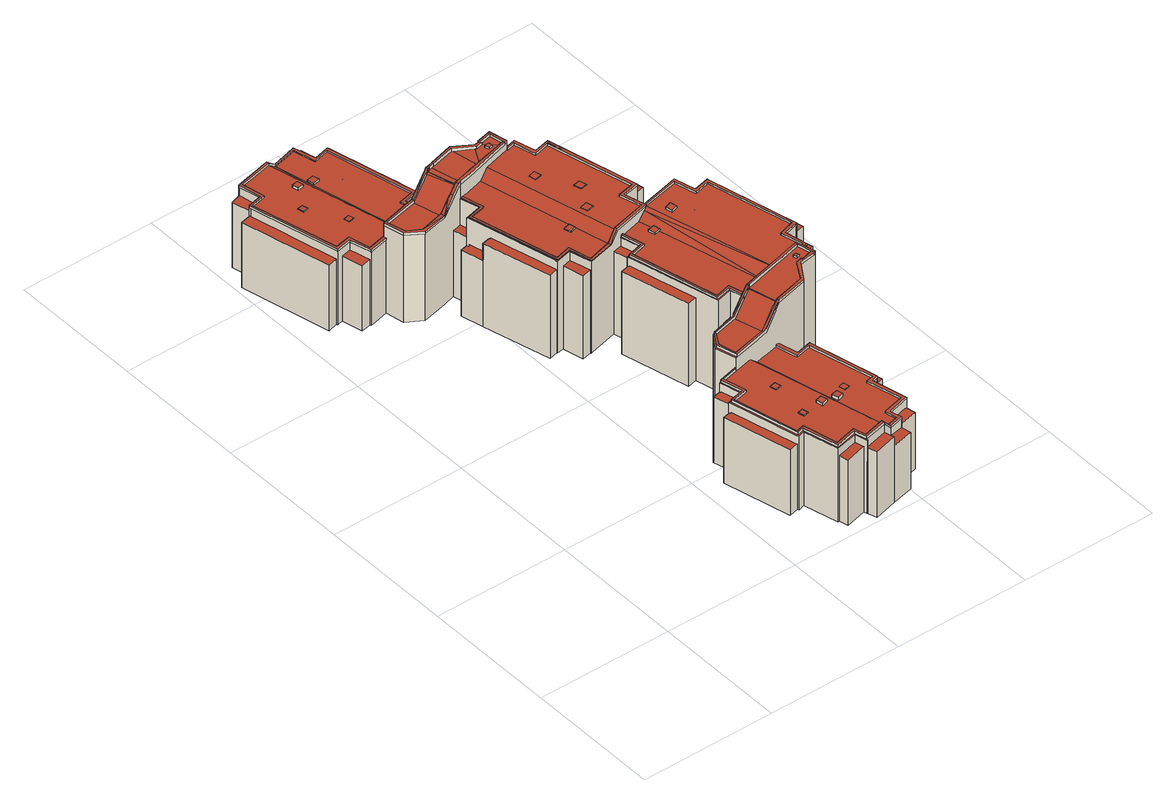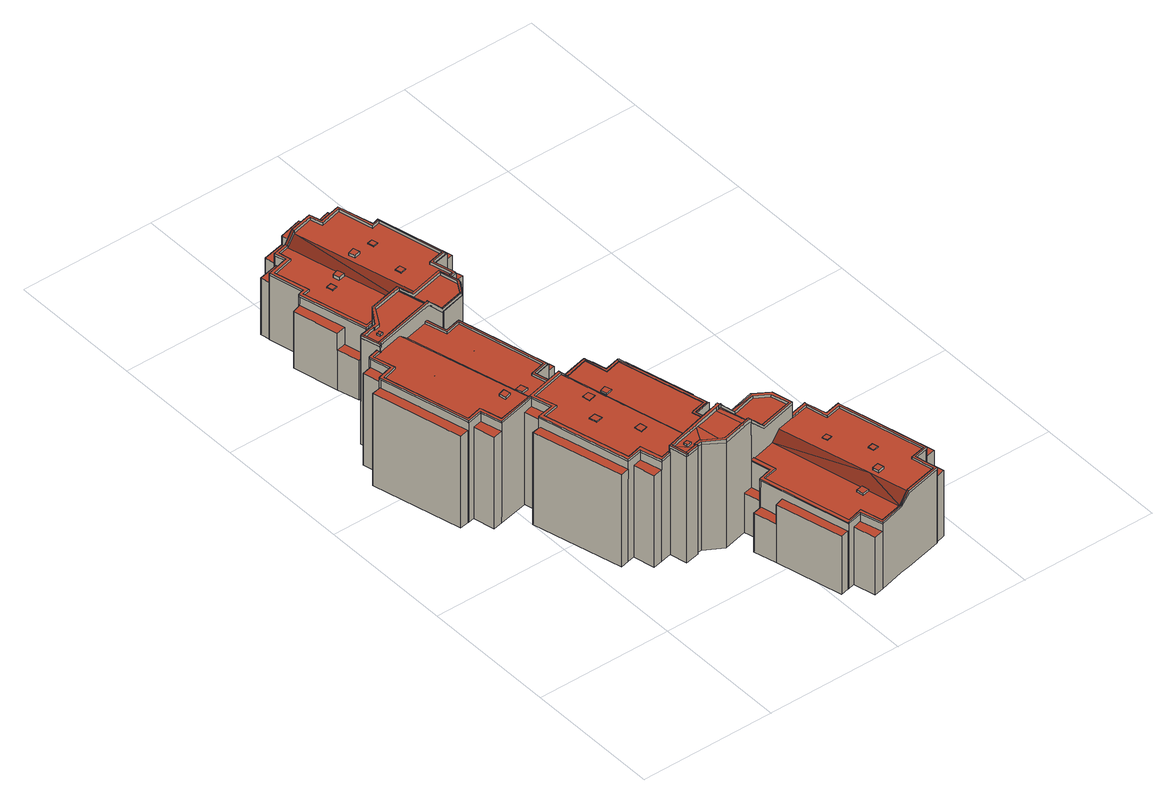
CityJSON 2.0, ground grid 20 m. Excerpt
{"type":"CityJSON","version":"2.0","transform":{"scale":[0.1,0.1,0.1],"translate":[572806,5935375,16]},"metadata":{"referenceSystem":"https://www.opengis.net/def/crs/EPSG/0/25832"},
"CityObjects":{
"building1":{"type":"Building","attributes":{"Grundfläche 2D":"1536.889055","Grundhöhe NN":"16.792"},"children":["building1-1","building1-2","building1-3","building1-4","building1-5","building1-6","building1-7","building1-8","building1-9","building1-10","building1-11","building1-12","building1-13","building1-14","building1-15","building1-16","building1-17","building1-18","building1-19","building1-20","building1-21","building1-22","building1-23","building1-24"],"geometry":[{"type":"MultiSurface","lod":"3","boundaries":[[[0,1,2,3,4,5,6,7,8,9,10,11,12,13,14,15,16,17,18,19]],[[20,21,22,23,19,18]],[[24,25,26,27,22,21,28,29,30,31,32,33,34,35,36,37]],[[38,39,40,41]],[[42,39,38,43,44,45,46,47,48,49,50]],[[51,52,53,54,41,40,55,56,57,58,59]],[[60,61,62,63,64,65,66]],[[62,67,68,69,63]],[[70,71,72,73,74,75,76,60,66,77,78]],[[79,80,68,67,81,82,83,84,85,86]],[[87,88,89,90,91,92,93,94,95,96,97,85,84]],[[98,99,100,101,102,103,104,105,91,90,106,107,108,109,110,111,112]],[[113,114,115,116,117,118,119,120,121,122,123,124,125,126,127,128,129,130,131,132,133,134,135]],[[136,137,138,139,134,133]],[[140,141,139,138]],[[142,141,140]],[[143,141,142]],[[144,145,141,143,146,147,148,149,150]],[[151,152,153,149,148]],[[154,155,156,157,158,159,160,153,152]],[[161,162,163,164,158,157,165,166,167,168,169,170,171,172,173,174,175,176,177,178,179,180,181,182,183]],[[184,185,186,187,188,189,190,191,192,193,194,195,196,197,198,199,200,201,202,203,204,205]],[[203,206,207,208,204]],[[209,210,211,212,213,208,207,214,215,216,217,218,219,220,221,222,223,224,225]],[[226,227,228]],[[227,226,229]],[[230,231,229,226,232,233,234,235,236,237]],[[227,229,238]],[[239,240,241,242,228,227,238,243,244,245,246]],[[247,248,249,250,251,252,253,254,255,256,257,258,259,260,261,262,263,264,265,266,267,268,269]],[[267,270,271,272,268]],[[273,274,275,276,277,278,279,271,270,280,281,282,283,284,285,286,287,288,289,290,291,292]],[[293,294,295]],[[296,297,298,299,300,301,302,303,304,305,306,307,308,309,310,311,312,313,314,315]],[[316,295,317,318,319,320,321,322,323,324,325,326,327]],[[328,329,330,331,332,333,334,335,336,337,338,339,294,293,340,341,342,343,344,345,346]],[[294,317,295]],[[347,348,349,350,351,352,353,354,1,0,355,356,357,358,359,360,361,362,363,364,365,366]],[[367,368,369]],[[370,367,371,372,373]],[[370,368,367]],[[374,375,376,377,378,379,380,370,373,372,371,381,382]],[[369,368,383,384,385,386,387,388,389,390,391,392,393]],[[394,395,396,397,398,399,400,401,402,403,404,405,406,407,408,409]],[[410,411,412,413,414,415,416,417,418,419,420,421,422,423,424,425,426,427,428,429,430,431,432,433]],[[425,434,435]],[[435,426,425]],[[436,435,437,438,439,440,441,442,443,444,445]],[[435,434,437]],[[446,447,448,449,450,451,452,453,454]],[[455,456,442,441,457,458]],[[459,460,461,462,463,464,465,466,467]],[[468,469,470,471,472,473,474,475,476,462,461,477]],[[478,473,472,479,480]],[[481,482,483,484,485,486,487,488,489,490,478,480,491]],[[492,493,494,495,496,497,485,484,498]],[[499,494,493]],[[499,493,500]],[[501,502,499,500,503,504,505,506,507,508,509,510]],[[508,507,511,512,513]],[[514,515,516,517]],[[518,519,520,521,522]],[[523,524,525,526,527,528]],[[529,530,531,532]],[[533,534,535,536,537,538]],[[539,540,541,542]],[[543,544,545,546,547]],[[548,549,550,551]],[[552,553,554,555]],[[556,557,558,559]],[[560,561,562,563]],[[564,565,566,567,568,569]],[[570,571,572,573]],[[574,575,576,577]],[[578,579,580,581]],[[582,583,584,585]],[[586,587,588,589]],[[590,591,592,593]],[[594,595,596,597,598,599]],[[600,601,602,603]],[[604,605,606,607]],[[608,609,610,611,612]],[[613,614,615,616,617,618]],[[619,620,621,622,623]],[[624,625,626,627]],[[628,629,630,631,632]],[[633,634,635,636]],[[637,638,639,640]],[[10,9,54,53]],[[11,10,53,52]],[[59,13,12,11,52,51]],[[59,58,14,13]],[[15,14,58,57]],[[57,56,16,15]],[[56,55,17,16]],[[55,40,18,17]],[[18,40,39,21,20]],[[28,21,39,42]],[[50,29,28,42]],[[50,49,30,29]],[[49,48,31,30]],[[48,47,46,33,32,31]],[[46,45,34,33]],[[45,44,35,34]],[[37,36,405,404]],[[404,403,24,37]],[[403,402,25,24]],[[402,401,26,25]],[[27,26,401,400]],[[19,23,22,27,400,641,642,369,0]],[[1,643,644,2]],[[644,645,3,2]],[[645,646,647,5,4,3]],[[647,648,6,5]],[[648,649,7,6]],[[649,650,8,7]],[[61,60,76,75,417,651,652,653,449,448,81,67,62]],[[448,447,82,81]],[[83,82,447,446]],[[83,446,454,654,655,656,657,658,107,106,90,89,88,87,84]],[[658,659,108,107]],[[659,660,661,110,109,108]],[[410,112,111,412,411]],[[410,433,98,112]],[[431,100,99,98,433,432]],[[101,100,431,430]],[[430,429,428,427,426,435,91,105,104,103,102,101]],[[436,445,444,443,442,456,86,85,97,96,95,94,93,92,91,435]],[[79,86,456,455]],[[455,458,80,79]],[[441,440,439,64,63,69,68,80,458,457]],[[64,439,438]],[[438,437,434,425,78,77,66,65,64]],[[423,422,421,420,419,418,74,73,72,71,70,78,425,424]],[[118,117,463,462,476,475,474,473,478,490,489,488,487,486,485,127,126,125,124,123,122,121,120,119]],[[485,497,496,129,128,127]],[[496,495,130,129]],[[499,132,131,130,495,494]],[[133,132,499,502]],[[137,136,133,502,501,510,509,508,142,140,138]],[[143,142,508,513]],[[146,143,513,512]],[[147,146,512,511]],[[511,507,148,147]],[[505,504,503,500,493,157,156,155,154,152,151,148,507,506]],[[165,157,493,492]],[[166,165,492,498]],[[483,168,167,166,498,484]],[[491,171,170,169,168,483,482,481]],[[172,171,491,480,479,472,471,470,175,174,173]],[[470,469,468,176,175]],[[468,477,177,176]],[[460,179,178,177,477,461]],[[459,662,663,182,181,180]],[[663,664,183,182]],[[664,665,161,183]],[[665,666,162,161]],[[666,667,668,669,670,159,158,164,163,162]],[[670,671,672,673,150,149,153,160,159]],[[673,674,144,150]],[[674,675,145,144]],[[675,676,677,678,679,113,135,134,139,141,145]],[[679,680,681,464,116,115,114,113]],[[195,242,241,196]],[[197,196,241,240]],[[239,198,197,240]],[[239,246,199,198]],[[200,199,246,245]],[[245,244,201,200]],[[202,201,244,243]],[[243,238,203,202]],[[207,206,203,238,229]],[[214,207,229,231]],[[237,216,215,214,231,230]],[[217,216,237,236]],[[236,235,218,217]],[[235,234,219,218]],[[234,233,220,219]],[[682,683,223,222]],[[683,684,224,223]],[[684,685,686,687,688,211,210,209,225,224]],[[688,689,212,211]],[[689,690,213,212]],[[690,691,692,693,205,204,208,213]],[[693,694,695,185,184,205]],[[695,696,186,185]],[[696,697,698,699,189,188,187,186]],[[699,700,190,189]],[[700,701,702,192,191,190]],[[702,703,704,194,193,192]],[[335,258,257,337,336]],[[335,334,333,260,259,258]],[[333,332,261,260]],[[332,331,330,329,262,261]],[[329,328,346,263,262]],[[346,345,344,264,263]],[[344,343,342,341,266,265,264]],[[340,293,267,266,341]],[[270,267,293,295]],[[295,316,280,270]],[[327,281,280,316]],[[327,326,325,283,282,281]],[[324,284,283,325]],[[323,285,284,324]],[[286,285,323,322]],[[322,321,287,286]],[[321,320,319,289,288,287]],[[319,318,290,289]],[[311,310,292,291]],[[273,292,310,309]],[[309,308,274,273]],[[275,274,308,307]],[[276,275,307,306]],[[277,276,306,305]],[[278,277,305,304]],[[279,278,304,303]],[[271,279,303,705]],[[705,706,707,268,272,271]],[[708,709,247,269,268,707]],[[709,710,248,247]],[[711,712,250,249,248,710]],[[712,713,251,250]],[[713,714,252,251]],[[714,715,716,254,253,252]],[[716,717,255,254]],[[717,718,256,255]],[[369,393,355,0]],[[391,357,356,355,393,392]],[[391,390,358,357]],[[359,358,390,389]],[[389,388,387,361,360,359]],[[387,386,362,361]],[[386,385,363,362]],[[719,720,365,364]],[[720,721,366,365]],[[721,722,347,366]],[[722,723,724,725,350,349,348,347]],[[725,726,351,350]],[[726,727,352,351]],[[352,727,728,729,643,1,354,353]],[[647,646,645,730,731,552,555]],[[551,648,647,555,732,733,548]],[[648,551,550,649]],[[649,550,734,735,650]],[[406,536,535,407]],[[736,408,407,535,534,737]],[[620,619,623,738,739,396,395,394,409,408,736,740,586,589]],[[591,397,396,739,741,592]],[[742,399,398,397,591,590,743]],[[742,744,745,573,572,374,382,381,371,367,369,642,641,400,399]],[[566,644,643,567]],[[730,645,644,566,565,746]],[[719,364,363,415,414,747,748]],[[415,363,385,384,416]],[[416,384,383,417]],[[370,380,379,616,615,614,613,749,750,449,653,652,651,417,383,368]],[[450,449,750,751]],[[451,450,751,752]],[[452,451,752,753]],[[311,291,290,453,452,753,754]],[[317,294,339,338,337,257,256,718,755,756,757,658,657,656,655,654,454,453,290,318]],[[659,658,757,758]],[[414,413,660,659,758,759,747]],[[760,663,662,459,467,761,762]],[[664,663,760,763]],[[665,664,763,764]],[[666,665,764,765]],[[598,597,682,222,670,669,668,667,666,765,766,594,599]],[[220,233,232,226,228,242,195,673,672,671,670,222,221]],[[704,767,768,674,673,195,194]],[[675,674,768,769]],[[770,533,538,537,536,406,679,678,677,676,675,769,771]],[[35,44,43,38,41,54,9,465,464,681,680,679,406,405,36]],[[650,735,761,467,466,465,9,8]],[[682,597,596,683]],[[772,684,683,596,595,773]],[[521,520,610,609,608,774,775,688,687,686,685,684,772,776,522]],[[606,689,688,775,777,607]],[[689,606,605,690]],[[778,693,692,691,690,605,779,780,781]],[[695,694,693,778,782,514,517]],[[783,696,695,517,516,784]],[[785,786,699,698,697,696,783,787,558,557]],[[638,700,699,786,788,639]],[[789,702,701,700,638,637,790]],[[704,703,702,789,791,767]],[[312,311,754,792]],[[634,633,313,312,792,793]],[[794,314,313,633,636,795]],[[543,547,796,797,297,296,315,314,794,798,544]],[[298,297,797,799]],[[299,298,799,800]],[[542,300,299,800,801,539]],[[802,301,300,542,541,803]],[[301,802,804,526,302]],[[302,526,525,303]],[[303,525,524,705]],[[631,707,706,705,524,523,632]],[[805,709,708,707,631,630,806]],[[577,710,709,805,807,574]],[[808,712,711,710,577,576,809]],[[713,712,808,810]],[[714,713,810,811]],[[582,585,603,602,812,813,716,715,714,811,814]],[[717,716,813,815]],[[718,717,815,755]],[[374,572,571,375]],[[816,376,375,571,570,817]],[[627,818,819,377,376,816,820,624]],[[617,378,377,819,821,618]],[[378,617,616,379]],[[720,719,748,822]],[[579,721,720,822,823,580]],[[824,722,721,579,578,825]],[[826,827,725,724,723,722,824,828,563,562]],[[530,726,725,827,829,531]],[[727,726,530,529,830]],[[569,568,567,643,729,728,727,830,831,564]],[[515,514,782,832]],[[516,515,832,784]],[[518,522,776,833]],[[519,518,833,834]],[[527,835,836,628,528]],[[528,628,632,523]],[[527,526,804,835]],[[532,531,829,837]],[[529,532,837,830]],[[534,533,770,737]],[[540,539,801,838]],[[541,540,838,803]],[[545,544,798,839]],[[546,545,839,840]],[[547,546,840,796]],[[549,548,733,841]],[[550,549,841,734]],[[553,552,731,842]],[[554,553,842,843]],[[555,554,843,732]],[[559,558,787,844]],[[556,559,844,845]],[[557,556,845,785]],[[560,563,828,846]],[[561,560,846,847]],[[562,561,847,826]],[[565,564,831,746]],[[570,573,745,817]],[[575,574,807,848]],[[576,575,848,809]],[[581,580,823,849]],[[578,581,849,825]],[[583,582,814,850]],[[583,850,851,600,584]],[[584,600,603,585]],[[587,586,740,852]],[[588,587,852,853]],[[593,592,741,854]],[[590,593,854,743]],[[595,594,766,773]],[[601,600,851,855]],[[602,601,855,812]],[[605,604,856,779]],[[604,607,777,856]],[[610,520,519,611]],[[611,519,834,857,612]],[[608,612,857,774]],[[613,618,821,749]],[[620,589,588,621]],[[621,588,853,858,622]],[[623,622,858,738]],[[625,624,820,859]],[[626,625,859,860]],[[627,626,860,818]],[[630,629,861,806]],[[629,628,836,861]],[[793,862,635,634]],[[636,635,862,795]],[[640,639,788,863]],[[637,640,863,790]],[[786,785,845,844,787,783,784,832,782,778,781,780,779,856,777,775,774,857,834,833,776,772,773,766,765,764,763,760,762,761,735,734,841,733,732,843,842,731,730,746,831,830,837,829,827,826,847,846,828,824,825,849,823,822,748,747,759,758,757,756,755,815,813,812,855,851,850,814,811,810,808,809,848,807,805,806,861,836,835,804,802,803,838,801,800,799,797,796,840,839,798,794,795,862,793,792,754,753,752,751,750,749,821,819,818,860,859,820,816,817,745,744,742,743,854,741,739,738,858,853,852,740,736,737,770,771,769,768,767,791,789,790,863,788]]],"semantics":{"surfaces":[{"type":"RoofSurface"},{"type":"WallSurface"},{"type":"GroundSurface"}],"values":[0,0,0,0,0,0,0,0,0,0,0,0,0,0,0,0,0,0,0,0,0,0,0,0,0,0,0,0,0,0,0,0,0,0,0,0,0,0,0,0,0,0,0,0,0,0,0,0,0,0,0,0,0,0,0,0,0,0,0,0,0,0,0,0,0,0,0,0,0,0,0,0,0,0,0,0,0,0,0,0,0,0,0,0,0,0,0,0,1,1,1,1,1,1,1,1,1,1,1,1,1,1,1,1,1,1,1,1,1,1,1,1,1,1,1,1,1,1,1,1,1,1,1,1,1,1,1,1,1,1,1,1,1,1,1,1,1,1,1,1,1,1,1,1,1,1,1,1,1,1,1,1,1,1,1,1,1,1,1,1,1,1,1,1,1,1,1,1,1,1,1,1,1,1,1,1,1,1,1,1,1,1,1,1,1,1,1,1,1,1,1,1,1,1,1,1,1,1,1,1,1,1,1,1,1,1,1,1,1,1,1,1,1,1,1,1,1,1,1,1,1,1,1,1,1,1,1,1,1,1,1,1,1,1,1,1,1,1,1,1,1,1,1,1,1,1,1,1,1,1,1,1,1,1,1,1,1,1,1,1,1,1,1,1,1,1,1,1,1,1,1,1,1,1,1,1,1,1,1,1,1,1,1,1,1,1,1,1,1,1,1,1,1,1,1,1,1,1,1,1,1,1,1,1,1,1,1,1,1,1,1,1,1,1,1,1,1,1,1,1,1,1,1,1,1,1,1,1,1,1,1,1,1,1,1,1,1,1,1,1,1,1,1,1,1,1,1,1,1,1,1,1,1,1,1,1,1,1,1,1,1,1,1,1,1,1,1,1,1,1,1,1,1,1,1,1,1,1,2]}}]},
"building1-1":{"type":"BuildingInstallation","parents":["building1"],"geometry":[{"type":"MultiSurface","lod":"3","boundaries":[[[864,865,866,867]],[[868,869,867,866]],[[869,870,864,867]],[[865,864,870,871]],[[866,865,871,868]]],"semantics":{"surfaces":[{"type":"RoofSurface"},{"type":"WallSurface"}],"values":[0,1,1,1,1]}}]},
"building1-2":{"type":"BuildingInstallation","parents":["building1"],"geometry":[{"type":"MultiSurface","lod":"3","boundaries":[[[872,873,874,875]],[[876,877,875,874]],[[872,875,877,878]],[[873,872,878,879]],[[879,876,874,873]]],"semantics":{"surfaces":[{"type":"RoofSurface"},{"type":"WallSurface"}],"values":[0,1,1,1,1]}}]},
"building1-3":{"type":"BuildingInstallation","parents":["building1"],"geometry":[{"type":"MultiSurface","lod":"3","boundaries":[[[880,881,882,883]],[[883,882,884,885]],[[880,883,885,886]],[[881,880,886,887]],[[882,881,887,884]]],"semantics":{"surfaces":[{"type":"RoofSurface"},{"type":"WallSurface"}],"values":[0,1,1,1,1]}}]},
"building1-4":{"type":"BuildingInstallation","parents":["building1"],"geometry":[{"type":"MultiSurface","lod":"3","boundaries":[[[888,889,890,891]],[[888,891,892,893]],[[891,890,894,892]],[[889,888,893,895]],[[890,889,895,894]]],"semantics":{"surfaces":[{"type":"RoofSurface"},{"type":"WallSurface"}],"values":[0,1,1,1,1]}}]},
"building1-5":{"type":"BuildingInstallation","parents":["building1"],"geometry":[{"type":"MultiSurface","lod":"3","boundaries":[[[74,111,110,896,897,898,75]],[[415,897,896,414]],[[415,416,898,897]],[[416,417,75,898]],[[74,418,412,111]],[[661,414,896,110]]],"semantics":{"surfaces":[{"type":"RoofSurface"},{"type":"WallSurface"}],"values":[0,1,1,1,1,1]}}]},
"building1-6":{"type":"BuildingInstallation","parents":["building1"],"geometry":[{"type":"MultiSurface","lod":"3","boundaries":[[[899,900,901,902,903]],[[904,905,901,900]],[[905,906,907,903,902,901]],[[907,908,899,903]],[[908,904,900,899]]],"semantics":{"surfaces":[{"type":"RoofSurface"},{"type":"WallSurface"}],"values":[0,1,1,1,1]}}]},
"building1-7":{"type":"BuildingInstallation","parents":["building1"],"geometry":[{"type":"MultiSurface","lod":"3","boundaries":[[[117,116,909,910,180,179,911]],[[467,459,180,910]],[[463,117,911,179,460,912]],[[464,465,909,116]],[[466,467,910,909,465]]],"semantics":{"surfaces":[{"type":"RoofSurface"},{"type":"WallSurface"}],"values":[0,1,1,1,1]}}]},
"building1-8":{"type":"BuildingInstallation","parents":["building1"],"geometry":[{"type":"MultiSurface","lod":"3","boundaries":[[[913,914,915,916,917,918,919]],[[920,917,916,915,921,922]],[[923,924,913,919,918,917,920,925]],[[914,913,924,926]],[[915,914,926,921]]],"semantics":{"surfaces":[{"type":"RoofSurface"},{"type":"WallSurface"}],"values":[0,1,1,1,1]}}]},
"building1-9":{"type":"BuildingInstallation","parents":["building1"],"geometry":[{"type":"MultiSurface","lod":"3","boundaries":[[[927,928,929,930]],[[930,929,931,932]],[[927,930,932,933]],[[928,927,933,934]],[[929,928,934,931]]],"semantics":{"surfaces":[{"type":"RoofSurface"},{"type":"WallSurface"}],"values":[0,1,1,1,1]}}]},
"building1-10":{"type":"BuildingInstallation","parents":["building1"],"geometry":[{"type":"MultiSurface","lod":"3","boundaries":[[[935,936,937,938]],[[938,937,939,940]],[[935,938,940,941]],[[936,935,941,942]],[[937,936,942,939]]],"semantics":{"surfaces":[{"type":"RoofSurface"},{"type":"WallSurface"}],"values":[0,1,1,1,1]}}]},
"building1-11":{"type":"BuildingInstallation","parents":["building1"],"geometry":[{"type":"MultiSurface","lod":"3","boundaries":[[[943,944,945,946]]],"semantics":{"surfaces":[{"type":"RoofSurface"}],"values":[0]}}]},
"building1-12":{"type":"BuildingInstallation","parents":["building1"],"geometry":[{"type":"MultiSurface","lod":"3","boundaries":[[[947,948,949,950]],[[951,952,950,949]],[[947,950,952,953]],[[953,954,948,947]],[[949,948,954,951]]],"semantics":{"surfaces":[{"type":"RoofSurface"},{"type":"WallSurface"}],"values":[0,1,1,1,1]}}]},
"building1-13":{"type":"BuildingInstallation","parents":["building1"],"geometry":[{"type":"MultiSurface","lod":"3","boundaries":[[[955,956,957,958]],[[956,955,959,960]],[[958,957,961,962]],[[955,958,962,959]],[[957,956,960,961]]],"semantics":{"surfaces":[{"type":"RoofSurface"},{"type":"WallSurface"}],"values":[0,1,1,1,1]}}]},
"building1-14":{"type":"BuildingInstallation","parents":["building1"],"geometry":[{"type":"MultiSurface","lod":"3","boundaries":[[[963,964,965,966]],[[966,965,967,968]],[[963,966,968,969]],[[964,963,969,970]],[[965,964,970,967]]],"semantics":{"surfaces":[{"type":"RoofSurface"},{"type":"WallSurface"}],"values":[0,1,1,1,1]}}]},
"building1-15":{"type":"BuildingInstallation","parents":["building1"],"geometry":[{"type":"MultiSurface","lod":"3","boundaries":[[[971,972,973,974]],[[972,971,975,976]],[[974,973,977,978]],[[971,974,978,975]],[[973,972,976,977]]],"semantics":{"surfaces":[{"type":"RoofSurface"},{"type":"WallSurface"}],"values":[0,1,1,1,1]}}]},
"building1-16":{"type":"BuildingInstallation","parents":["building1"],"geometry":[{"type":"MultiSurface","lod":"3","boundaries":[[[979,980,981,982]],[[980,979,983,984]],[[985,983,979,982]],[[981,980,984,986]],[[986,985,982,981]]],"semantics":{"surfaces":[{"type":"RoofSurface"},{"type":"WallSurface"}],"values":[0,1,1,1,1]}}]},
"building1-17":{"type":"BuildingInstallation","parents":["building1"],"geometry":[{"type":"MultiSurface","lod":"3","boundaries":[[[987,988,989,990]],[[989,988,991,992]],[[987,990,993,994]],[[990,989,992,993]],[[988,987,994,991]]],"semantics":{"surfaces":[{"type":"RoofSurface"},{"type":"WallSurface"}],"values":[0,1,1,1,1]}}]},
"building1-18":{"type":"BuildingInstallation","parents":["building1"],"geometry":[{"type":"MultiSurface","lod":"3","boundaries":[[[995,996,997,998]],[[998,997,999,1000]],[[995,998,1000,1001]],[[996,995,1001,1002]],[[997,996,1002,999]]],"semantics":{"surfaces":[{"type":"RoofSurface"},{"type":"WallSurface"}],"values":[0,1,1,1,1]}}]},
"building1-19":{"type":"BuildingInstallation","parents":["building1"],"geometry":[{"type":"MultiSurface","lod":"3","boundaries":[[[1003,1004,1005,1006,1007,1008,1009,1010,1011,1012,1013,1014]],[[1015,1008,1007,380]],[[1015,1016,1009,1008]],[[1016,1017,1010,1009]],[[1017,1018,1011,1010]],[[1018,381,1012,1011]],[[382,1013,1012,381]],[[1014,1013,382,1019]],[[1019,1020,1003,1014]],[[1020,1021,1004,1003]],[[1021,1022,1005,1004]],[[1022,378,379,1006,1005]]],"semantics":{"surfaces":[{"type":"RoofSurface"},{"type":"WallSurface"}],"values":[0,1,1,1,1,1,1,1,1,1,1,1]}}]},
"building1-20":{"type":"BuildingInstallation","parents":["building1"],"geometry":[{"type":"MultiSurface","lod":"3","boundaries":[[[1023,1024,1025,1026]]],"semantics":{"surfaces":[{"type":"RoofSurface"}],"values":[0]}}]},
"building1-21":{"type":"BuildingInstallation","parents":["building1"],"geometry":[{"type":"MultiSurface","lod":"3","boundaries":[[[1027,1028,1029,1030]]],"semantics":{"surfaces":[{"type":"RoofSurface"}],"values":[0]}}]},
"building1-22":{"type":"BuildingInstallation","parents":["building1"],"geometry":[{"type":"MultiSurface","lod":"3","boundaries":[[[1031,1032,1033,1034]]],"semantics":{"surfaces":[{"type":"RoofSurface"}],"values":[0]}}]},
"building1-23":{"type":"BuildingInstallation","parents":["building1"],"geometry":[{"type":"MultiSurface","lod":"3","boundaries":[[[1035,1036,1037,1038,1039]],[[1037,1036,1035,1040,373,1041]],[[1041,1042,1038,1037]],[[372,1043,1039,1038,1042]],[[1043,1040,1035,1039]]],"semantics":{"surfaces":[{"type":"RoofSurface"},{"type":"WallSurface"}],"values":[0,1,1,1,1]}}]},
"building1-24":{"type":"BuildingInstallation","parents":["building1"],"geometry":[{"type":"MultiSurface","lod":"3","boundaries":[[[1044,1045,1046,1047]],[[1047,1046,1048,1049]],[[1044,1047,1049,1050]],[[1045,1044,1050,1051]],[[1046,1045,1051,1048]]],"semantics":{"surfaces":[{"type":"RoofSurface"},{"type":"WallSurface"}],"values":[0,1,1,1,1]}}]}
},
"vertices":[
[370,496,170],[369,498,170],[361,528,170],[386,533,170],[385,535,170],[353,666,170],[330,661,170],[322,692,170],[305,688,170],[306,687,170],[306,685,170],[318,688,170],[325,660,170],[326,656,170],[349,662,170],[380,536,170],[356,531,170],[365,499,170],[312,486,170],[313,482,170],[305,484,162],[299,482,155],[300,478,155],[306,480,162],[198,628,155],[231,496,155],[254,502,155],[263,469,155],[264,473,155],[256,506,155],[233,500,155],[202,626,155],[221,630,155],[225,632,155],[217,663,155],[217,664,155],[214,663,155],[221,634,155],[253,673,154],[299,482,154],[312,486,167],[266,676,167],[264,473,154],[231,667,154],[217,664,154],[217,663,154],[225,632,154],[221,630,154],[202,626,154],[233,500,154],[256,506,154],[325,660,167],[318,688,167],[306,685,167],[306,687,167],[365,499,167],[356,531,167],[380,536,167],[349,662,167],[326,656,167],[361,291,181],[351,288,171],[334,284,152],[351,285,169],[352,285,171],[360,287,179],[361,287,181],[333,283,150],[334,281,150],[335,281,152],[421,302,181],[422,302,181],[454,310,181],[455,310,181],[457,311,181],[456,314,181],[362,291,181],[362,287,181],[363,288,181],[286,253,150],[297,272,150],[296,274,150],[283,253,150],[291,223,150],[344,236,150],[343,239,150],[292,227,150],[347,236,153],[366,241,174],[371,242,179],[373,243,181],[372,246,181],[366,245,174],[365,245,174],[365,245,173],[348,240,155],[347,240,154],[346,240,153],[444,287,181],[440,286,181],[435,285,181],[419,258,181],[418,257,181],[417,257,181],[375,247,181],[373,247,181],[374,243,181],[421,254,181],[438,281,181],[444,283,181],[463,286,181],[462,290,181],[444,285,181],[212,662,181],[214,663,181],[231,667,181],[302,686,181],[302,689,181],[299,689,181],[290,686,181],[256,678,181],[253,677,181],[252,677,181],[236,673,181],[233,672,181],[219,668,181],[217,668,181],[216,668,181],[213,667,181],[212,667,181],[211,666,181],[210,666,181],[208,666,181],[208,665,181],[209,661,181],[211,662,181],[207,665,181],[206,665,179],[198,663,170],[199,659,169],[196,663,168],[181,654,149],[180,659,150],[144,650,150],[121,659,150],[143,645,150],[125,661,150],[118,687,150],[170,699,150],[169,703,150],[114,689,150],[171,700,151],[172,700,152],[190,708,173],[191,705,173],[195,706,177],[196,706,178],[198,707,181],[197,710,181],[195,709,178],[194,709,177],[271,706,181],[245,722,181],[209,713,181],[208,712,181],[200,707,181],[201,708,181],[206,709,181],[209,710,181],[210,710,181],[243,718,181],[244,718,181],[246,717,181],[268,704,181],[269,703,181],[271,702,181],[280,704,181],[279,706,181],[280,706,181],[298,710,181],[297,713,181],[278,709,181],[278,708,181],[278,707,181],[39,876,128],[46,844,128],[24,839,128],[24,838,128],[55,708,128],[55,706,128],[78,711,128],[86,681,128],[86,679,128],[89,680,128],[115,686,128],[114,689,128],[114,690,128],[88,684,128],[81,716,128],[58,711,128],[27,837,128],[50,842,128],[43,875,128],[93,886,128],[93,890,128],[39,877,128],[108,891,115],[108,891,114],[108,893,114],[179,874,114],[178,876,114],[178,877,114],[155,871,114],[146,903,114],[143,899,114],[150,870,114],[151,867,114],[174,873,114],[204,746,114],[182,741,114],[190,708,114],[194,709,114],[195,709,114],[188,738,114],[210,744,114],[209,747,114],[153,698,112],[107,829,125],[140,695,125],[108,891,112],[150,870,112],[143,899,112],[169,703,112],[190,708,112],[182,741,112],[204,746,112],[174,873,112],[151,867,112],[93,886,125],[81,716,125],[88,684,125],[114,690,125],[114,689,125],[43,875,125],[50,842,125],[27,837,125],[58,711,125],[399,38,114],[395,55,114],[426,63,114],[427,63,114],[415,114,114],[425,117,114],[401,217,114],[401,218,114],[378,213,114],[371,242,114],[366,241,114],[374,209,114],[379,210,114],[397,214,114],[420,120,114],[409,118,114],[422,67,114],[390,59,114],[391,54,114],[394,41,114],[377,37,114],[378,33,114],[398,38,114],[364,34,129],[365,30,129],[366,30,128],[269,186,129],[247,181,129],[271,81,129],[281,84,129],[294,32,129],[326,40,129],[331,22,129],[333,26,129],[328,44,129],[324,43,129],[296,36,129],[284,87,129],[272,84,129],[250,179,129],[273,184,129],[272,188,129],[265,217,129],[289,223,129],[289,225,129],[261,218,129],[377,37,111],[330,232,112],[364,34,125],[269,80,125],[270,78,125],[280,81,125],[293,30,125],[326,38,125],[330,20,125],[331,20,125],[331,22,125],[326,40,125],[294,32,125],[281,84,125],[271,81,125],[247,181,125],[269,186,125],[261,218,125],[289,225,125],[259,218,125],[267,187,125],[244,182,125],[268,83,125],[333,26,125],[316,229,125],[289,223,125],[265,217,125],[272,188,125],[273,184,125],[250,179,125],[272,84,125],[284,87,125],[296,36,125],[324,43,125],[328,44,125],[412,106,111],[409,118,111],[412,118,111],[413,119,111],[420,120,111],[397,214,111],[379,210,111],[374,209,111],[372,215,111],[366,241,111],[347,236,111],[344,236,111],[382,38,111],[394,41,111],[392,51,111],[391,54,111],[390,59,111],[397,61,111],[422,67,111],[490,353,170],[490,354,170],[458,485,170],[458,486,170],[435,481,170],[427,512,170],[380,501,170],[376,500,170],[424,508,170],[431,480,170],[432,476,170],[455,482,170],[486,357,170],[467,351,170],[463,350,170],[471,318,170],[459,315,170],[460,311,170],[475,315,170],[468,347,170],[366,495,163],[419,305,167],[370,496,167],[404,301,153],[355,492,153],[361,472,153],[363,462,153],[319,483,153],[326,455,153],[302,449,153],[336,314,153],[359,320,153],[366,292,153],[370,293,153],[323,484,153],[320,483,153],[456,314,167],[456,315,167],[459,315,167],[471,318,167],[463,350,167],[467,351,167],[486,357,167],[455,482,167],[432,476,167],[431,480,167],[424,508,167],[229,499,154],[229,496,154],[230,495,154],[253,500,154],[261,470,154],[261,469,154],[263,469,154],[254,502,154],[231,496,154],[198,628,154],[221,634,154],[214,663,154],[212,662,154],[220,635,154],[196,629,154],[197,627,154],[444,285,177],[446,286,177],[462,290,177],[462,286,177],[466,287,177],[459,315,177],[456,315,177],[456,314,177],[457,311,177],[455,310,177],[454,310,177],[422,302,177],[421,302,177],[386,294,176],[383,293,176],[363,288,176],[373,247,176],[375,247,176],[417,257,177],[418,257,177],[419,258,177],[435,285,177],[440,286,177],[444,287,177],[362,287,176],[372,246,176],[366,245,169],[361,287,176],[352,285,166],[352,285,165],[351,285,164],[335,281,146],[346,240,146],[347,240,148],[348,240,148],[365,245,168],[291,223,146],[283,253,146],[296,274,146],[333,283,146],[333,284,146],[295,275,146],[281,253,146],[289,223,146],[330,232,146],[286,253,146],[292,227,146],[334,281,146],[297,272,146],[297,713,177],[298,710,177],[280,706,177],[299,689,177],[302,689,177],[302,686,177],[306,687,177],[305,688,177],[300,714,177],[280,704,177],[276,703,177],[271,702,177],[270,702,177],[269,703,177],[256,678,177],[267,680,177],[268,681,177],[290,686,177],[279,706,177],[253,677,177],[268,704,177],[246,717,176],[243,718,176],[210,710,176],[209,710,176],[206,709,176],[216,668,176],[217,668,176],[219,668,176],[233,672,176],[236,673,176],[252,677,177],[244,718,176],[200,707,176],[198,707,176],[210,666,176],[211,666,176],[212,667,176],[213,667,176],[201,708,176],[208,666,176],[196,706,173],[207,665,175],[208,665,176],[195,706,173],[191,705,169],[191,705,168],[171,700,147],[170,699,146],[180,659,146],[196,663,163],[198,663,165],[118,687,146],[125,661,146],[144,650,146],[39,876,112],[24,872,112],[31,841,112],[46,844,112],[223,749,70],[215,782,70],[202,778,70],[209,747,70],[210,746,70],[366,30,112],[365,30,112],[331,22,112],[331,20,112],[335,7,112],[369,16,112],[427,512,154],[435,481,154],[448,484,154],[441,515,154],[199,659,113],[206,631,113],[220,635,113],[212,662,113],[211,662,113],[209,661,113],[295,31,112],[298,17,112],[329,25,112],[326,38,112],[268,83,112],[245,179,112],[231,176,112],[255,77,112],[269,80,112],[343,664,154],[336,695,154],[322,692,154],[330,661,154],[385,535,154],[399,538,154],[366,669,154],[353,666,154],[40,704,112],[55,708,112],[24,838,112],[9,835,112],[504,357,154],[472,488,154],[458,485,154],[490,354,154],[383,502,154],[376,531,154],[361,528,154],[369,498,154],[376,500,154],[380,501,154],[313,452,139],[326,455,139],[319,483,139],[306,480,139],[399,42,98],[429,49,98],[426,63,98],[395,55,98],[482,351,154],[468,347,154],[475,317,154],[489,320,154],[425,119,98],[438,123,98],[423,189,98],[409,186,98],[197,627,113],[183,624,113],[191,592,113],[205,595,113],[261,470,140],[253,500,140],[240,497,140],[247,467,140],[209,713,70],[201,741,70],[188,738,70],[195,709,70],[197,710,70],[208,712,70],[423,189,71],[414,221,71],[401,217,71],[409,186,71],[160,906,100],[146,903,100],[155,871,100],[168,874,100],[178,876,100],[179,874,100],[202,778,100],[215,782,100],[191,879,100],[351,288,111],[361,291,111],[362,291,111],[366,292,111],[359,320,111],[345,316,111],[229,499,140],[205,595,140],[191,592,140],[216,493,140],[229,496,140],[303,447,140],[289,444,140],[314,345,140],[327,348,140],[369,16,98],[401,23,98],[398,38,98],[378,33,98],[366,30,98],[267,187,112],[260,217,112],[246,214,112],[254,184,112],[86,681,112],[78,711,112],[64,708,112],[71,678,112],[300,478,154],[313,482,167],[369,498,167],[361,528,167],[386,533,167],[385,535,167],[353,666,167],[330,661,167],[322,692,167],[305,688,167],[362,291,176],[361,291,176],[334,284,146],[344,236,146],[347,236,146],[373,243,176],[374,243,176],[421,254,177],[438,281,177],[444,283,177],[463,286,177],[278,709,177],[278,708,177],[278,707,177],[271,706,177],[245,722,176],[209,713,176],[208,712,176],[197,710,176],[195,709,173],[194,709,172],[169,703,146],[114,689,146],[121,659,146],[143,645,146],[181,654,146],[209,661,176],[211,662,176],[212,662,176],[214,663,176],[231,667,176],[195,709,112],[188,738,112],[210,744,112],[209,747,112],[179,874,112],[178,876,112],[178,877,112],[155,871,112],[146,903,112],[108,893,112],[93,890,125],[39,877,125],[39,876,125],[46,844,125],[24,839,125],[24,838,125],[55,708,125],[55,706,125],[78,711,125],[86,681,125],[86,679,125],[89,680,125],[115,686,125],[365,30,125],[366,30,125],[378,33,111],[398,38,111],[399,38,111],[395,55,111],[426,63,111],[427,63,111],[415,114,111],[425,117,111],[401,217,111],[401,218,111],[378,213,111],[371,242,111],[460,311,167],[475,315,167],[468,347,167],[490,353,167],[490,354,167],[458,485,167],[458,486,167],[435,481,167],[427,512,167],[380,501,167],[376,500,167],[386,533,8],[385,535,8],[353,666,8],[343,664,8],[322,692,8],[305,688,8],[196,629,8],[206,631,8],[229,496,8],[230,495,8],[197,627,8],[240,497,8],[261,469,8],[261,470,8],[263,469,8],[306,480,8],[376,531,8],[466,287,8],[460,311,8],[351,288,8],[333,283,8],[333,284,8],[295,275,8],[281,253,8],[289,225,8],[371,242,8],[374,243,8],[421,254,8],[438,281,8],[462,286,8],[278,708,8],[300,714,8],[278,709,8],[278,707,8],[271,706,8],[245,722,8],[209,713,8],[115,686,8],[121,659,8],[143,645,8],[199,659,8],[181,654,8],[210,744,8],[201,741,8],[178,876,8],[178,877,8],[210,746,8],[168,874,8],[39,877,8],[146,903,8],[108,893,8],[93,890,8],[39,876,8],[24,839,8],[31,841,8],[55,708,8],[55,706,8],[24,838,8],[64,708,8],[86,679,8],[86,681,8],[89,680,8],[259,218,8],[260,217,8],[244,182,8],[254,184,8],[269,80,8],[270,78,8],[245,179,8],[280,81,8],[293,30,8],[295,31,8],[330,20,8],[329,25,8],[331,20,8],[399,38,8],[398,38,8],[399,42,8],[427,63,8],[426,63,8],[415,114,8],[425,117,8],[401,217,8],[401,218,8],[425,119,8],[378,213,8],[302,449,8],[313,452,8],[327,348,8],[336,314,8],[303,447,8],[345,316,8],[475,315,8],[475,317,8],[490,353,8],[482,351,8],[458,485,8],[458,486,8],[490,354,8],[448,484,8],[427,512,8],[383,502,8],[24,872,8],[223,749,8],[215,782,8],[335,7,8],[369,16,8],[441,515,8],[298,17,8],[231,176,8],[255,77,8],[336,695,8],[399,538,8],[366,669,8],[9,835,8],[40,704,8],[504,357,8],[472,488,8],[429,49,8],[489,320,8],[438,123,8],[423,189,8],[183,624,8],[191,592,8],[247,467,8],[414,221,8],[160,906,8],[191,879,8],[216,493,8],[289,444,8],[314,345,8],[401,23,8],[246,214,8],[71,678,8],
[309,534,168],[319,536,168],[317,547,168],[306,544,168],[317,547,167],[306,544,167],[309,534,167],[319,536,167],
[277,527,156],[286,530,156],[284,539,156],[274,537,156],[284,539,154],[274,537,154],[277,527,154],[286,530,154],
[329,571,168],[339,573,168],[336,584,168],[326,582,168],[336,584,167],[326,582,167],[329,571,167],[339,573,167],
[297,620,168],[307,622,168],[305,633,168],[295,630,168],[295,630,167],[297,620,167],[305,633,167],[307,622,167],
[466,287,181],[459,315,181],[456,315,181],
[446,300,180],[441,299,180],[442,294,180],[445,295,180],[447,295,180],[441,299,177],[442,294,177],[445,295,177],[447,295,177],[446,300,177],
[306,687,181],[300,714,181],[302,690,181],[302,690,177],
[280,698,180],[282,692,180],[288,693,180],[287,697,180],[287,699,180],[284,699,180],[281,698,180],[287,699,177],[288,693,177],[287,697,177],[281,698,177],[280,698,177],[284,699,177],[282,692,177],
[100,748,126],[102,740,126],[110,742,126],[108,750,126],[110,742,125],[108,750,125],[100,748,125],[102,740,125],
[130,846,115],[120,844,115],[122,834,115],[132,836,115],[122,834,112],[132,836,112],[130,846,112],[120,844,112],
[156,820,112],[148,818,112],[150,810,112],[158,812,112],
[91,826,129],[100,828,129],[98,837,129],[89,835,129],[98,837,125],[89,835,125],[91,826,125],[100,828,125],
[76,800,126],[68,799,126],[70,790,126],[78,792,126],[76,800,125],[68,799,125],[70,790,125],[78,792,125],
[368,125,116],[358,123,116],[361,113,116],[370,116,116],[361,113,111],[370,116,111],[368,125,111],[358,123,111],
[299,104,126],[307,106,126],[305,115,126],[297,113,126],[299,104,125],[307,106,125],[305,115,125],[297,113,125],
[311,175,126],[302,173,126],[304,164,126],[313,166,126],[311,175,125],[302,173,125],[313,166,125],[304,164,125],
[386,135,112],[378,133,112],[380,124,112],[388,126,112],[378,133,111],[380,124,111],[388,126,111],[386,135,111],
[336,117,129],[327,115,129],[329,105,129],[339,108,129],[329,105,125],[339,108,125],[336,117,125],[327,115,125],
[304,448,156],[336,317,156],[359,322,156],[366,292,156],[370,293,156],[361,326,156],[338,320,156],[308,446,156],[331,452,156],[323,484,156],[320,483,156],[327,454,156],[361,326,153],[338,320,153],[308,446,153],[331,452,153],[327,454,153],[304,448,153],[336,317,153],[359,322,153],
[442,404,167],[431,402,167],[434,391,167],[444,393,167],
[364,386,153],[353,383,153],[356,372,153],[367,375,153],
[411,453,167],[400,451,167],[403,440,167],[414,442,167],
[355,460,156],[363,462,156],[364,462,156],[362,472,156],[352,470,156],[355,460,153],[364,462,154],[362,472,154],[352,470,153],
[397,470,170],[395,480,170],[385,477,170],[387,467,170],[385,477,167],[387,467,167],[397,470,167],[395,480,167]
]}
